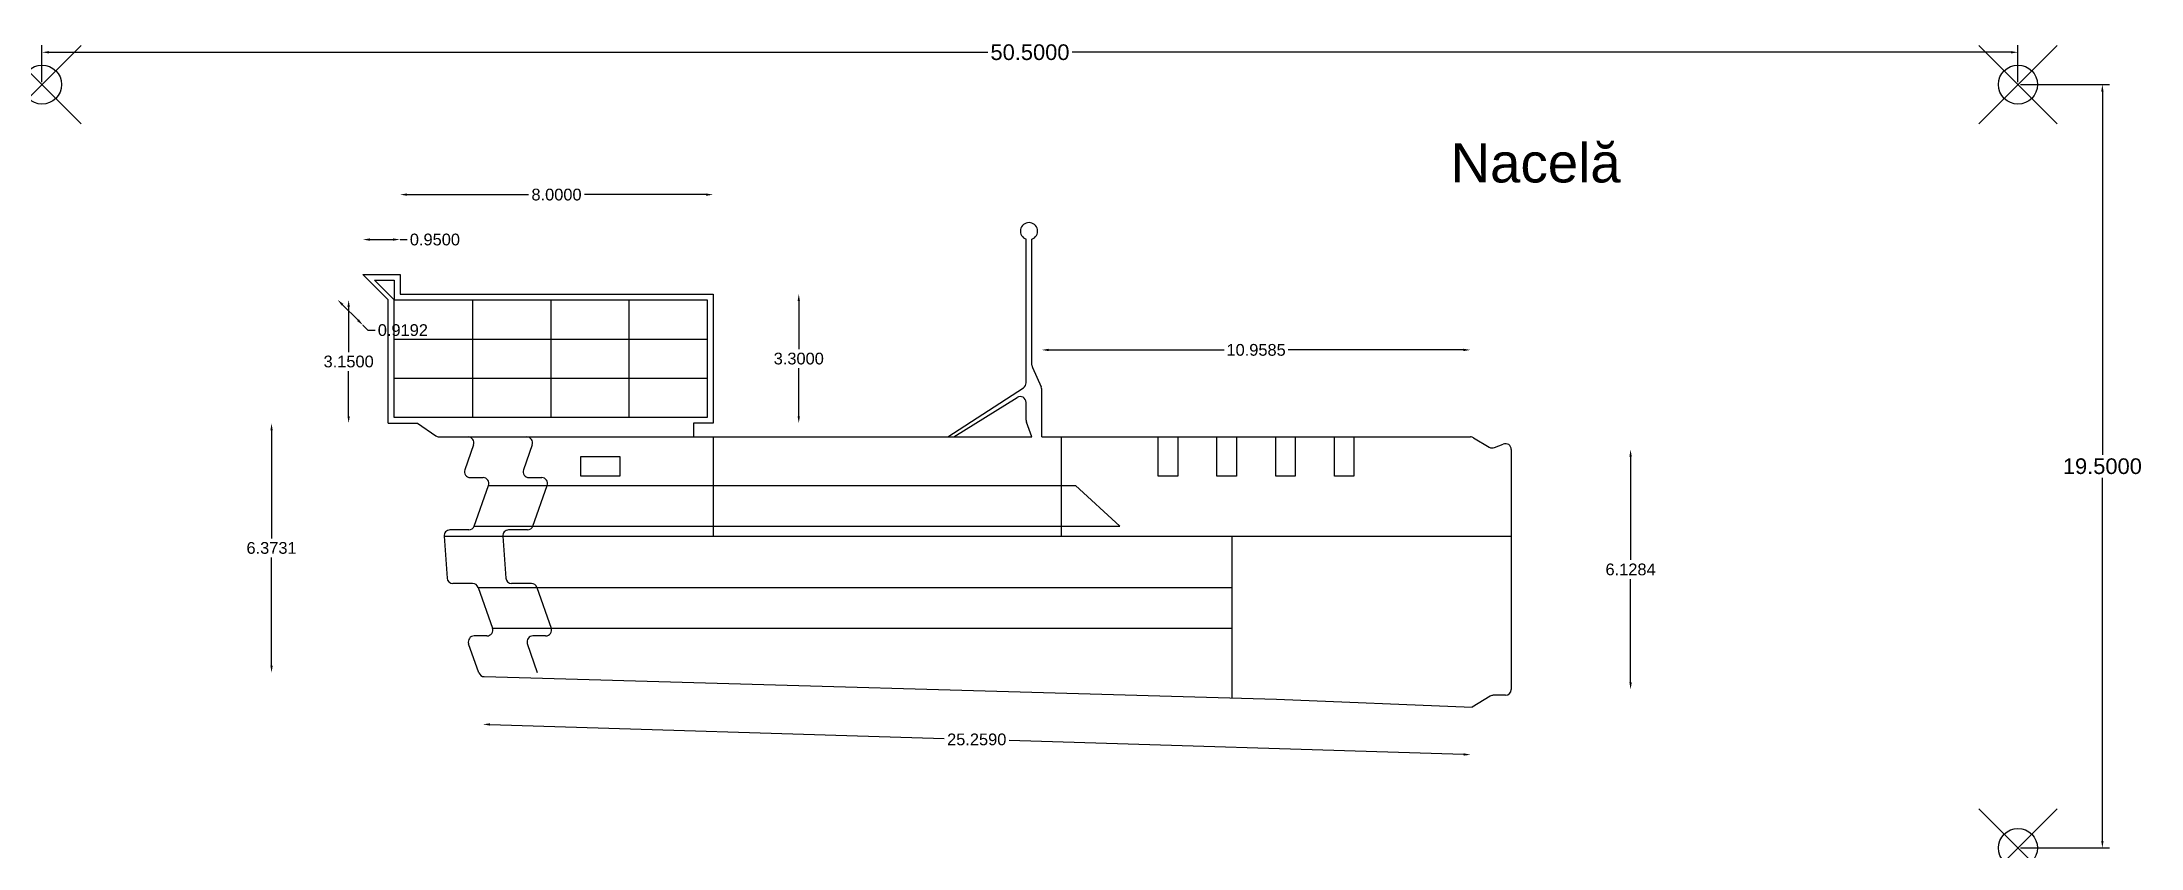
# Model space of a CAD drawing. Header units: millimetres. Extents: x 1.5 to 55.1, y 2 to 22.6.
import ezdxf

# ---------------------------------------------------------------- set-up
doc = ezdxf.new("R2010")
doc.units = ezdxf.units.MM
doc.header["$MEASUREMENT"] = 0
doc.header["$PDMODE"] = 35
for name, color, linetype in [('Cotare', 3, 'Continuous'), ('LiniiInterioare', 254, 'Continuous'), ('Puncte de grip', 1, 'Continuous')]:
    doc.layers.add(name, color=color, linetype=linetype)
doc.layers.add('Nacela', color=254, linetype='Continuous', lineweight=30)
doc.styles.get("Standard").update_dxf_attribs({"font": 'arial.ttf'})
doc.dimstyles.get("Standard").update_dxf_attribs({"dimtxt": 0.18, "dimasz": 0.18, "dimexe": 0.18, "dimexo": 0.0625, "dimgap": 0.09, "dimtad": 0, "dimtih": 1, "dimtoh": 1, "dimdec": 4, "dimzin": 0, "dimdsep": 46, "dimtxsty": 'Standard', "dimcen": 0.09, "dimadec": 0, "dimazin": 0, "dimtfac": 1, "dimtdec": 4, "dimtofl": 0, "dimtmove": 0, "dimatfit": 3, "dimfxl": 1, "dimtolj": 1, "dimtzin": 0, "dimarcsym": 0})

# ---------------------------------------------------------------- blocks, each defined once
blk = doc.blocks.new('*D1')
at = {"layer": 'Cotare', "color": 0, "lineweight": -2, "transparency": 16777216}
for p, q in [((1.5, 21.562), (1.5, 22.505)), ((1.68, 22.325), (25.675, 22.325)), ((51.82, 22.325), (27.825, 22.325)), ((52, 21.562), (52, 22.505))]:
    blk.add_line(p, q, dxfattribs=at)
at = {"layer": 'Cotare', "color": 0, "transparency": 16777216}
for points in [[(1.68, 22.355), (1.68, 22.295), (1.5, 22.325)], [(51.82, 22.355), (51.82, 22.295), (52, 22.325)]]:
    blk.add_solid(points, dxfattribs=at)
at = {"layer": 'Defpoints', "color": 0, "transparency": 16777216}
for p in [(52, 22.325), (1.5, 21.5), (52, 21.5)]:
    blk.add_point(p, dxfattribs=at)
at = {"layer": 'Cotare', "color": 0, "transparency": 16777216, "insert": (26.75, 22.325), "char_height": 0.4, "attachment_point": 5}
blk.add_mtext('\\A1;50.5000', dxfattribs=at)
blk = doc.blocks.new('*D2')
at = {"layer": 'Cotare', "color": 0, "lineweight": -2, "transparency": 16777216}
for p, q in [((52.063, 21.5), (54.337, 21.5)), ((54.157, 21.32), (54.157, 12.044)), ((54.157, 2.18), (54.157, 11.456)), ((52.063, 2), (54.337, 2))]:
    blk.add_line(p, q, dxfattribs=at)
at = {"layer": 'Cotare', "color": 0, "transparency": 16777216}
for points in [[(54.127, 21.32), (54.187, 21.32), (54.157, 21.5)], [(54.127, 2.18), (54.187, 2.18), (54.157, 2)]]:
    blk.add_solid(points, dxfattribs=at)
at = {"layer": 'Defpoints', "color": 0, "transparency": 16777216}
for p in [(52, 21.5), (52, 2), (54.157, 2)]:
    blk.add_point(p, dxfattribs=at)
at = {"layer": 'Cotare', "color": 0, "transparency": 16777216, "insert": (54.157, 11.75), "char_height": 0.4, "attachment_point": 5}
blk.add_mtext('\\A1;19.5000', dxfattribs=at)
blk = doc.blocks.new('*D3')
at = {"layer": 'Cotare', "color": 0, "lineweight": -2, "transparency": 16777216}
for p, q in [((10.83, 18.689), (13.938, 18.689)), ((18.47, 18.689), (15.362, 18.689))]:
    blk.add_line(p, q, dxfattribs=at)
at = {"layer": 'Cotare', "color": 0, "transparency": 16777216}
for points in [[(10.83, 18.719), (10.83, 18.659), (10.65, 18.689)], [(18.47, 18.719), (18.47, 18.659), (18.65, 18.689)]]:
    blk.add_solid(points, dxfattribs=at)
at = {"layer": 'Defpoints', "color": 0, "transparency": 16777216}
for p in [(18.65, 18.689), (10.65, 16.15), (18.65, 16.15)]:
    blk.add_point(p, dxfattribs=at)
at = {"layer": 'Cotare', "color": 0, "transparency": 16777216, "insert": (14.65, 18.689), "char_height": 0.3, "attachment_point": 5}
blk.add_mtext('\\A1;8.0000', dxfattribs=at)
blk = doc.blocks.new('*D4')
at = {"layer": 'Cotare', "color": 0, "lineweight": -2, "transparency": 16777216}
for p, q in [((20.841, 15.97), (20.841, 14.743)), ((20.841, 13.03), (20.841, 14.257))]:
    blk.add_line(p, q, dxfattribs=at)
at = {"layer": 'Cotare', "color": 0, "transparency": 16777216}
for points in [[(20.811, 15.97), (20.871, 15.97), (20.841, 16.15)], [(20.811, 13.03), (20.871, 13.03), (20.841, 12.85)]]:
    blk.add_solid(points, dxfattribs=at)
at = {"layer": 'Defpoints', "color": 0, "transparency": 16777216}
for p in [(18.65, 16.15), (18.65, 12.85), (20.841, 12.85)]:
    blk.add_point(p, dxfattribs=at)
at = {"layer": 'Cotare', "color": 0, "transparency": 16777216, "insert": (20.841, 14.5), "char_height": 0.3, "attachment_point": 5}
blk.add_mtext('\\A1;3.3000', dxfattribs=at)
blk = doc.blocks.new('*D5')
at = {"layer": 'Cotare', "color": 0, "lineweight": -2, "transparency": 16777216}
for p, q in [((42.1, 11.998), (42.1, 9.357)), ((42.1, 6.23), (42.1, 8.871))]:
    blk.add_line(p, q, dxfattribs=at)
at = {"layer": 'Cotare', "color": 0, "transparency": 16777216}
for points in [[(42.07, 11.998), (42.13, 11.998), (42.1, 12.178)], [(42.07, 6.23), (42.13, 6.23), (42.1, 6.05)]]:
    blk.add_solid(points, dxfattribs=at)
at = {"layer": 'Defpoints', "color": 0, "transparency": 16777216}
for p in [(39.05, 12.178), (39.05, 6.05), (42.1, 6.05)]:
    blk.add_point(p, dxfattribs=at)
at = {"layer": 'Cotare', "color": 0, "transparency": 16777216, "insert": (42.1, 9.114), "char_height": 0.3, "attachment_point": 5}
blk.add_mtext('\\A1;6.1284', dxfattribs=at)
blk = doc.blocks.new('*D6')
at = {"layer": 'Cotare', "color": 0, "lineweight": -2, "transparency": 16777216}
for p, q in [((12.945, 5.154), (24.558, 4.797)), ((37.833, 4.389), (26.22, 4.746))]:
    blk.add_line(p, q, dxfattribs=at)
at = {"layer": 'Cotare', "color": 0, "transparency": 16777216}
for points in [[(12.946, 5.184), (12.945, 5.124), (12.766, 5.16)], [(37.834, 4.419), (37.832, 4.359), (38.013, 4.383)]]:
    blk.add_solid(points, dxfattribs=at)
at = {"layer": 'Defpoints', "color": 0, "transparency": 16777216}
for p in [(12.803, 6.377), (38.05, 5.6), (38.013, 4.383)]:
    blk.add_point(p, dxfattribs=at)
at = {"layer": 'Cotare', "color": 0, "transparency": 16777216, "insert": (25.389, 4.772), "char_height": 0.3, "attachment_point": 5}
blk.add_mtext('\\A1;25.2590', dxfattribs=at)
blk = doc.blocks.new('*D7')
at = {"layer": 'Cotare', "color": 0, "lineweight": -2, "transparency": 16777216}
for p, q in [((9.88, 17.541), (10.47, 17.541)), ((10.65, 17.541), (10.83, 17.541))]:
    blk.add_line(p, q, dxfattribs=at)
at = {"layer": 'Cotare', "color": 0, "transparency": 16777216}
for points in [[(9.88, 17.571), (9.88, 17.511), (9.7, 17.541)], [(10.47, 17.571), (10.47, 17.511), (10.65, 17.541)]]:
    blk.add_solid(points, dxfattribs=at)
at = {"layer": 'Defpoints', "color": 0, "transparency": 16777216}
for p in [(10.65, 17.541), (9.7, 16.65), (10.65, 16.65)]:
    blk.add_point(p, dxfattribs=at)
at = {"layer": 'Cotare', "color": 0, "transparency": 16777216, "insert": (11.542, 17.541), "char_height": 0.3, "attachment_point": 5}
blk.add_mtext('\\A1;0.9500', dxfattribs=at)
blk = doc.blocks.new('*D8')
at = {"layer": 'Cotare', "color": 0, "lineweight": -2, "transparency": 16777216}
for p, q in [((9.182, 15.877), (9.577, 15.482)), ((9.704, 15.354), (9.832, 15.227)), ((9.832, 15.227), (10.012, 15.227))]:
    blk.add_line(p, q, dxfattribs=at)
at = {"layer": 'Cotare', "color": 0, "transparency": 16777216}
for points in [[(9.203, 15.898), (9.16, 15.856), (9.054, 16.004)], [(9.598, 15.503), (9.556, 15.46), (9.704, 15.354)]]:
    blk.add_solid(points, dxfattribs=at)
at = {"layer": 'Defpoints', "color": 0, "transparency": 16777216}
for p in [(9.7, 16.65), (10.35, 16), (9.704, 15.354)]:
    blk.add_point(p, dxfattribs=at)
at = {"layer": 'Cotare', "color": 0, "transparency": 16777216, "insert": (10.723, 15.227), "char_height": 0.3, "attachment_point": 5}
blk.add_mtext('\\A1;0.9192', dxfattribs=at)
blk = doc.blocks.new('*D9')
at = {"layer": 'Cotare', "color": 0, "lineweight": -2, "transparency": 16777216}
for p, q in [((9.337, 15.82), (9.337, 14.668)), ((9.337, 13.03), (9.337, 14.182))]:
    blk.add_line(p, q, dxfattribs=at)
at = {"layer": 'Cotare', "color": 0, "transparency": 16777216}
for points in [[(9.307, 15.82), (9.367, 15.82), (9.337, 16)], [(9.307, 13.03), (9.367, 13.03), (9.337, 12.85)]]:
    blk.add_solid(points, dxfattribs=at)
at = {"layer": 'Defpoints', "color": 0, "transparency": 16777216}
for p in [(10.35, 16), (9.337, 12.85), (10.35, 12.85)]:
    blk.add_point(p, dxfattribs=at)
at = {"layer": 'Cotare', "color": 0, "transparency": 16777216, "insert": (9.337, 14.425), "char_height": 0.3, "attachment_point": 5}
blk.add_mtext('\\A1;3.1500', dxfattribs=at)
blk = doc.blocks.new('*D10')
at = {"layer": 'Cotare', "color": 0, "lineweight": -2, "transparency": 16777216}
for p, q in [((27.23, 14.722), (31.713, 14.722)), ((37.828, 14.722), (33.345, 14.722))]:
    blk.add_line(p, q, dxfattribs=at)
at = {"layer": 'Cotare', "color": 0, "transparency": 16777216}
for points in [[(27.23, 14.752), (27.23, 14.692), (27.05, 14.722)], [(37.828, 14.752), (37.828, 14.692), (38.008, 14.722)]]:
    blk.add_solid(points, dxfattribs=at)
at = {"layer": 'Defpoints', "color": 0, "transparency": 16777216}
for p in [(38.008, 14.722), (27.05, 12.5), (38.008, 12.5)]:
    blk.add_point(p, dxfattribs=at)
at = {"layer": 'Cotare', "color": 0, "transparency": 16777216, "insert": (32.529, 14.722), "char_height": 0.3, "attachment_point": 5}
blk.add_mtext('\\A1;10.9585', dxfattribs=at)
blk = doc.blocks.new('*D14')
at = {"layer": 'Cotare', "color": 0, "lineweight": -2, "transparency": 16777216}
for p, q in [((7.367, 12.67), (7.367, 9.907)), ((7.367, 6.657), (7.367, 9.42))]:
    blk.add_line(p, q, dxfattribs=at)
at = {"layer": 'Cotare', "color": 0, "transparency": 16777216}
for points in [[(7.337, 12.67), (7.397, 12.67), (7.367, 12.85)], [(7.337, 6.657), (7.397, 6.657), (7.367, 6.477)]]:
    blk.add_solid(points, dxfattribs=at)
at = {"layer": 'Defpoints', "color": 0, "transparency": 16777216}
for p in [(10.35, 12.85), (7.367, 6.477), (10.35, 6.477)]:
    blk.add_point(p, dxfattribs=at)
at = {"layer": 'Cotare', "color": 0, "transparency": 16777216, "insert": (7.367, 9.663), "char_height": 0.3, "attachment_point": 5}
blk.add_mtext('\\A1;6.3731', dxfattribs=at)
blk = doc.blocks.new('NacBl')
at = {"layer": 'LiniiInterioare'}
for p, q in [((-10.538, 6.412), (-4.776, 6.412)), ((-4.276, 6.412), (-4.276, 3.875)), ((4.624, 6.412), (4.624, 3.875)), ((-10.013, 5.173), (4.987, 5.173)), ((4.987, 5.173), (6.122, 4.136)), ((-11.152, 3.875), (16.124, 3.875)), ((-10.378, 4.136), (6.122, 4.136)), ((8.986, 3.875), (8.986, -0.256)), ((-10.278, 2.567), (8.986, 2.567)), ((-9.913, 1.53), (8.986, 1.53))]:
    blk.add_line(p, q, dxfattribs=at)
for points in [[(-7.657, 5.912), (-6.657, 5.912), (-6.657, 5.412), (-7.657, 5.412)], [(7.103, 6.412), (7.603, 6.412), (7.603, 5.412), (7.103, 5.412)], [(8.603, 6.412), (9.103, 6.412), (9.103, 5.412), (8.603, 5.412)], [(10.103, 6.412), (10.603, 6.412), (10.603, 5.412), (10.103, 5.412)], [(11.603, 6.412), (12.103, 6.412), (12.103, 5.412), (11.603, 5.412)]]:
    blk.add_lwpolyline(points, close=True, dxfattribs=at)
at = {"layer": 'Nacela'}
for p, q in [((3.724, 7.793), (3.724, 11.462)), ((3.874, 8.244), (3.874, 11.462)), ((-13.226, 10.562), (-12.276, 10.562)), ((-12.576, 9.912), (-13.226, 10.562)), ((-12.926, 10.412), (-12.426, 10.412)), ((-12.926, 10.412), (-12.426, 9.912)), ((-12.426, 10.412), (-12.426, 9.912)), ((-12.276, 10.562), (-12.276, 10.062)), ((-12.576, 6.762), (-12.576, 9.912)), ((-12.426, 6.912), (-12.426, 9.912)), ((-12.426, 9.912), (-4.426, 9.912)), ((-12.276, 10.062), (-4.276, 10.062)), ((-10.426, 9.912), (-10.426, 6.912)), ((-8.426, 9.912), (-8.426, 6.912)), ((-6.426, 9.912), (-6.426, 6.912)), ((-4.426, 9.912), (-4.426, 6.912)), ((-4.276, 10.062), (-4.276, 6.762)), ((-12.426, 8.912), (-4.426, 8.912)), ((3.887, 8.182), (4.11, 7.691)), ((-12.426, 7.912), (-4.426, 7.912)), ((1.724, 6.412), (3.655, 7.667)), ((4.124, 6.412), (4.124, 7.629)), ((1.874, 6.412), (3.494, 7.419)), ((3.724, 6.839), (3.724, 7.292)), ((-12.576, 6.762), (-11.826, 6.762)), ((-4.426, 6.912), (-12.426, 6.912)), ((-11.826, 6.762), (-11.365, 6.439)), ((-4.276, 6.762), (-4.776, 6.762)), ((-4.776, 6.762), (-4.776, 6.412)), ((3.874, 6.412), (3.733, 6.786)), ((-11.279, 6.412), (-10.538, 6.412)), ((-10.397, 6.212), (-10.622, 5.573)), ((-8.897, 6.212), (-9.122, 5.573)), ((-4.776, 6.412), (1.724, 6.412)), ((1.724, 6.412), (3.874, 6.412)), ((4.124, 6.412), (15.082, 6.412)), ((15.159, 6.39), (15.56, 6.15)), ((15.693, 6.139), (15.918, 6.229)), ((16.124, 6.09), (16.124, -0.038)), ((-10.481, 5.373), (-10.154, 5.373)), ((-8.981, 5.373), (-8.654, 5.373)), ((-10.378, 4.136), (-10.013, 5.173)), ((-8.878, 4.136), (-8.513, 5.173)), ((-11.152, 3.875), (-11.074, 2.806)), ((-10.52, 4.036), (-11.002, 4.036)), ((-9.652, 3.875), (-9.574, 2.806)), ((-9.02, 4.036), (-9.502, 4.036)), ((-10.42, 2.667), (-10.924, 2.667)), ((-10.278, 2.567), (-9.913, 1.53)), ((-8.92, 2.667), (-9.424, 2.667)), ((-8.778, 2.567), (-8.413, 1.53)), ((-10.261, 0.388), (-10.522, 1.13)), ((-10.054, 1.33), (-10.381, 1.33)), ((-8.761, 0.388), (-9.022, 1.13)), ((-8.554, 1.33), (-8.881, 1.33)), ((-10.124, 0.288), (10.124, -0.288)), ((10.124, -0.288), (15.124, -0.488)), ((15.588, -0.21), (15.124, -0.488)), ((15.974, -0.188), (15.665, -0.188))]:
    blk.add_line(p, q, dxfattribs=at)
for centre, radius, start, end in [((3.799, 11.668), 0.219, 289.9966, 250.0034), ((4.024, 8.244), 0.15, 180, 204.444), ((3.574, 7.793), 0.15, 303.0239, 0), ((3.974, 7.629), 0.15, 0, 24.444), ((3.574, 7.292), 0.15, 0, 121.866), ((-11.279, 6.562), 0.15, 235.008, 270), ((3.874, 6.839), 0.15, 180, 200.556), ((-10.538, 6.262), 0.15, 340.5894, 90), ((-9.038, 6.262), 0.15, 340.5894, 90), ((15.082, 6.262), 0.15, 59.0362, 90), ((15.637, 6.279), 0.15, 239.0362, 291.8014), ((15.974, 6.09), 0.15, 0, 111.8014), ((-10.481, 5.523), 0.15, 160.5894, 270), ((-10.154, 5.223), 0.15, 340.5894, 90), ((-8.981, 5.523), 0.15, 160.5894, 270), ((-8.654, 5.223), 0.15, 340.5894, 90), ((-11.002, 3.886), 0.15, 90, 184.1801), ((-10.52, 4.186), 0.15, 270, 340.5894), ((-9.502, 3.886), 0.15, 90, 184.1801), ((-9.02, 4.186), 0.15, 270, 340.5894), ((-10.924, 2.817), 0.15, 184.1801, 270), ((-9.424, 2.817), 0.15, 184.1801, 270), ((-10.42, 2.517), 0.15, 19.4106, 90), ((-8.92, 2.517), 0.15, 19.4106, 90), ((-10.381, 1.18), 0.15, 90, 199.4106), ((-10.054, 1.48), 0.15, 270, 19.4106), ((-8.881, 1.18), 0.15, 90, 199.4106), ((-8.554, 1.48), 0.15, 270, 19.4106), ((-10.119, 0.438), 0.15, 199.4106, 268.3683), ((15.665, -0.338), 0.15, 90, 120.9638), ((15.974, -0.038), 0.15, 270, 0)]:
    blk.add_arc(centre, radius, start, end, dxfattribs=at)

msp = doc.modelspace()

# ---------------------------------------------------------------- linework, layer by layer
at = {"layer": 'Puncte de grip'}
for p in [(1.5, 21.5), (52, 21.5), (52, 2)]:
    msp.add_point(p, dxfattribs=at)

# ---------------------------------------------------------------- block references
at = {"layer": 'Defpoints'}
msp.add_blockref('NacBl', (22.92648, 6.08839), dxfattribs=at)

# ---------------------------------------------------------------- texts
at = {"layer": 'Cotare', "insert": (37.5, 20), "char_height": 1, "attachment_point": 1}
msp.add_mtext_dynamic_manual_height_columns('Nacel{\\fArial|b0|i0|c238|p34;ă}', width=7.6127058, gutter_width=1, heights=[0], dxfattribs=at)

# ---------------------------------------------------------------- dimensions: what is measured, and where the dimension line sits
at = {"layer": 'Cotare'}
for base, p1, p2, override, picture, middle in [((52, 22.32522), (1.5, 21.5), (52, 21.5), {"dimtxt": 0.4}, '*D1', (26.75, 22.32522)), ((18.65, 18.68948), (10.65, 16.15), (18.65, 16.15), {"dimtxt": 0.3, "dimse1": 1, "dimse2": 1}, '*D3', (14.65, 18.68948))]:
    dim = msp.add_linear_dim(base=base, p1=p1, p2=p2, dimstyle='Standard', override=override, dxfattribs=at)
    dim.commit()
    dim.dimension.update_dxf_attribs({"geometry": picture, "text_midpoint": middle})
for base, p1, p2, override, picture, middle in [((54.15685, 2), (52, 21.5), (52, 2), {"dimtxt": 0.4}, '*D2', (54.15685, 11.75)), ((20.84147, 12.85), (18.65, 16.15), (18.65, 12.85), {"dimtxt": 0.3, "dimse1": 1, "dimse2": 1}, '*D4', (20.84147, 14.5))]:
    dim = msp.add_linear_dim(base=base, p1=p1, p2=p2, angle=90, dimstyle='Standard', override=override, dxfattribs=at)
    dim.commit()
    dim.dimension.update_dxf_attribs({"geometry": picture, "text_midpoint": middle})
for p1, p2, distance, picture, middle in [((9.7, 16.65), (10.65, 16.65), 0.89099, '*D7', (11.5422, 17.54099)), ((9.7, 16.65), (10.35, 16), -0.91314, '*D8', (10.72277, 15.22703)), ((10.35, 16), (10.35, 12.85), -1.01318, '*D9', (9.33682, 14.425)), ((27.05, 12.5), (38.008452, 12.5), 2.222136, '*D10', (32.529226, 14.722136)), ((10.35, 12.85), (10.35, 6.47686), -2.98273, '*D14', (7.36727, 9.66343)), ((39.05, 12.178445), (39.05, 6.05), 3.050065, '*D5', (42.100065, 9.114223)), ((12.80297, 6.37677), (38.05, 5.6), -1.21739, '*D6', (25.38905, 4.77158))]:
    dim = msp.add_aligned_dim(p1=p1, p2=p2, distance=distance, dimstyle='Standard', override={"dimtxt": 0.3, "dimse1": 1, "dimse2": 1}, dxfattribs=at)
    dim.commit()
    dim.dimension.update_dxf_attribs({"geometry": picture, "text_midpoint": middle})

doc.saveas('drawing.dxf')
